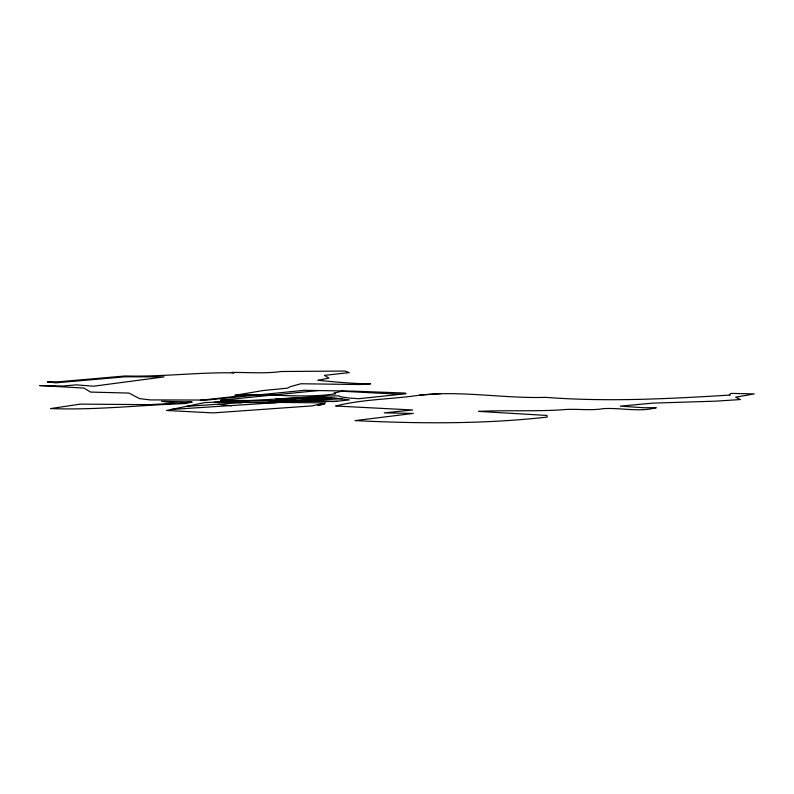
<?xml version="1.0" encoding="UTF-8"?>
<svg xmlns="http://www.w3.org/2000/svg" width="794" height="794" viewBox="0 0 794 794"><rect width="100%" height="100%" fill="white"/><g stroke="black" fill="none" stroke-linecap="round" stroke-linejoin="round"><path stroke-width="1.19" d="M342.403 391.085L334.105 393.05L335.554 393.794C302.335 398.846 268.392 393.03 234.875 395.313L263.022 390.559L287.22 388.187L290.932 386.45L300.926 383.76L359.821 384.534L370.689 383.82C353.022 383.79 335.267 381.904 317.878 380.316L328.954 378.083L324.458 375.363L349.251 372.614L344.943 371.066L281.433 371.503C265.315 373.746 248.413 372.356 232.027 372.416L233.972 372.872C197.676 372.158 161.381 377.011 125.234 375.969L59.044 381.745L47.203 381.874L55.888 382.837L125.283 376.793L164.12 376.892L93.454 386.212L76.095 384.852L63.093 386.023L39.7 385.566L83.926 388.067L90.556 392.077L129.015 393.07L139.476 398.588L150.145 399.908L206.777 400.057L304.39 390.311L353.777 391.154L405.297 393.08L406.052 393.745L358.59 398.707L348.467 397.973L339.911 396.643L339.058 395.829L316.677 396.156L319.903 396.583L276.6 398.886L299.725 401.228M222.489 401.843L204.822 402.588L166.383 410.478L213.179 412.9L312.022 405.893L325.709 402.886L217.546 401.804L220.196 401.943M268.352 400.96L299.229 401.258L333.043 397.794L349.34 399.908L334.076 401.536L220.464 400.275L247.738 400.583L304.291 397.645M419.728 395.154C391.849 399.362 363.027 399.064 335.654 406.012L412.662 409.972L384.256 412.87L413.297 413.436L355.136 420.602C419.004 423.748 483.566 424.195 547.195 417.088L546.947 415.451L478.593 411.401C506.374 410.022 534.332 411.6 562.152 409.793C575.849 408.364 589.575 410.974 603.202 408.652C620.769 407.55 639.071 412.354 656.251 407.719L643.795 407.729L620.223 406.151L652.599 403.144L716.257 401.129L740.385 399.551L735.661 397.199L754.3 393.893L731.085 393.397L729.329 394.608L730.103 395.065C668.786 398.816 607.182 402.072 545.647 397.347C503.733 398.667 461.503 390.41 419.698 395.154L440.759 393.635M222.062 400.107L318.424 390.539M176.943 403.213L192.198 402.062L185.141 403.551C140.369 405.079 95.518 410.3 50.737 408.563L80.303 404.116L149.669 404.642L176.943 403.213L161.51 401.307L191.394 401.972M186.124 406.399L249.187 402.082M280.719 402.369L171.375 409.446M279.746 399.144L283.379 398.896L299.924 400.573L296.291 400.821M285.771 399.511L293.978 398.955L291.269 398.677M317.223 397.466L297.025 398.439L306.097 397.824L312.737 398.548M285.264 399.7L288.887 399.451M321.818 397.933L303.923 399.144L310.821 399.839L319.893 399.223L312.995 398.528M290.783 400.255L304.886 400.057M306.216 399.372L315.297 398.757M324.091 398.161L315.853 398.717L317.848 398.916M308.519 399.61L317.59 398.995M256.68 394.826L241.793 395.71L200.326 400.275M342.432 398.648L303.258 401.03L337.271 401.337M244.87 400.752L247.738 400.583M270.972 400.811L286.862 399.928L275.846 398.925M214.35 402.191L275.637 402.717M341.738 391.234L400.325 394.281M318.364 396.682L331.813 397.933M314.027 397.139L324.548 398.211M305.789 397.695L308.499 397.973M218.062 404.305L231.53 405.774M228.9 401.903L241.247 402.747M324.2 404.086L318.027 405.228L324.2 404.086M325.768 398.082L296.678 400.613L283.061 399.233L315.526 397.04L325.768 398.082"/></g></svg>
